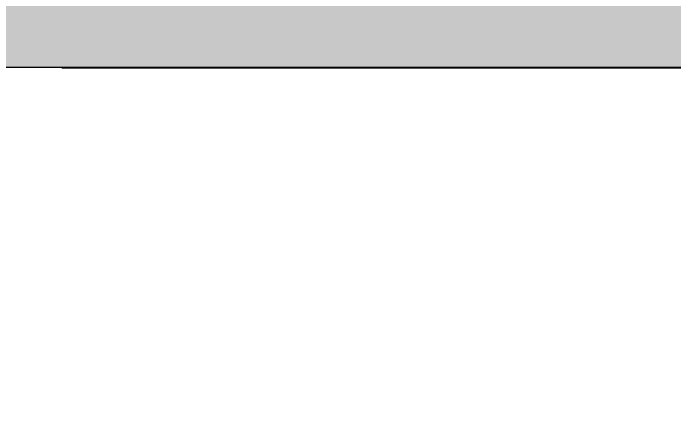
# Model space of a CAD drawing. Header units: inches. Extents: x 14 to 610, y 9 to 600.
# Drawn here: x 377.59 to 407.88, y 186.46 to 204.94 of the extents above; entities that cross this region are included whole.
import ezdxf

# ---------------------------------------------------------------- set-up
doc = ezdxf.new("R2010")
doc.units = ezdxf.units.IN
doc.header["$MEASUREMENT"] = 0
doc.layers.add('A-FURN', color=7, linetype='Continuous')
doc.layers.add('WALLS', color=30, linetype='Continuous')
doc.styles.get("Standard").update_dxf_attribs({"font": 'arial.ttf'})
doc.dimstyles.new("Jon's Style", dxfattribs={"dimscale": 0, "dimtxt": 4, "dimasz": 6, "dimexe": 1, "dimexo": 2, "dimgap": 2, "dimtad": 0, "dimtih": 1, "dimtoh": 1, "dimdec": 4, "dimzin": 3, "dimdsep": 46, "dimlunit": 4, "dimtxsty": 'Standard', "dimcen": 0.09, "dimadec": 0, "dimazin": 0, "dimtfac": 1, "dimtdec": 4, "dimtofl": 0, "dimtmove": 0, "dimatfit": 3, "dimfxl": 1, "dimtolj": 1, "dimtzin": 0, "dimarcsym": 0})

# ---------------------------------------------------------------- blocks, each defined once
blk = doc.blocks.new('*D57')
at = {"layer": 'A-FURN', "color": 0, "lineweight": -2, "transparency": 16777216}
for p, q in [((379.824, 202.44), (454.221, 202.44)), ((453.221, 196.44), (453.221, 188.051)), ((453.221, 166.086), (453.221, 174.475)), ((379.824, 160.086), (454.221, 160.086))]:
    blk.add_line(p, q, dxfattribs=at)
at = {"layer": 'A-FURN', "color": 0, "transparency": 16777216}
for points in [[(452.221, 196.44), (454.221, 196.44), (453.221, 202.44)], [(452.221, 166.086), (454.221, 166.086), (453.221, 160.086)]]:
    blk.add_solid(points, dxfattribs=at)
at = {"layer": 'Defpoints', "color": 0, "transparency": 16777216}
for p in [(377.824, 202.44), (453.221, 202.44), (377.824, 160.086)]:
    blk.add_point(p, dxfattribs=at)
at = {"layer": 'A-FURN', "color": 0, "transparency": 16777216, "insert": (453.221, 181.263), "char_height": 4, "attachment_point": 5}
blk.add_mtext('\\A1;3\'-6{\\H1x;\\S3/8;}"', dxfattribs=at)

msp = doc.modelspace()

# ---------------------------------------------------------------- linework, layer by layer
at = {"layer": 'WALLS', "lineweight": 18}
msp.add_lwpolyline([(508.4989, 76.4859), (508.4989, 65.48995), (247.53252, 65.48995), (247.53252, 70.48811), (269.52442, 70.48811), (269.52442, 161.45461), (274.52258, 161.45461), (274.52258, 70.48811), (503.50074, 70.48811), (503.50074, 202.43951), (274.52258, 202.43951), (274.52258, 197.44135), (269.52442, 197.44135), (269.52442, 202.43951), (254.52994, 202.43951), (254.52994, 211.4362)], dxfattribs=at)
at = {"layer": 'WALLS', "transparency": 33554559}
for points in [[(508.4989, 207.43767), (254.52994, 207.43767), (508.4989, 202.43951)], [(254.52994, 207.43767), (508.4989, 202.43951), (254.52994, 202.43951)]]:
    msp.add_solid(points, dxfattribs=at)

# ---------------------------------------------------------------- dimensions: what is measured, and where the dimension line sits
at = {"layer": 'A-FURN'}
dim = msp.add_linear_dim(base=(453.22054, 202.43951), p1=(377.82416, 160.08587), p2=(377.82416, 202.43951), angle=90, dimstyle="Jon's Style", override={"dimscale": 1}, dxfattribs=at)
dim.commit()
dim.dimension.update_dxf_attribs({"geometry": '*D57', "text_midpoint": (453.22054, 181.26269), "dimtype": 160})

doc.saveas('drawing.dxf')
